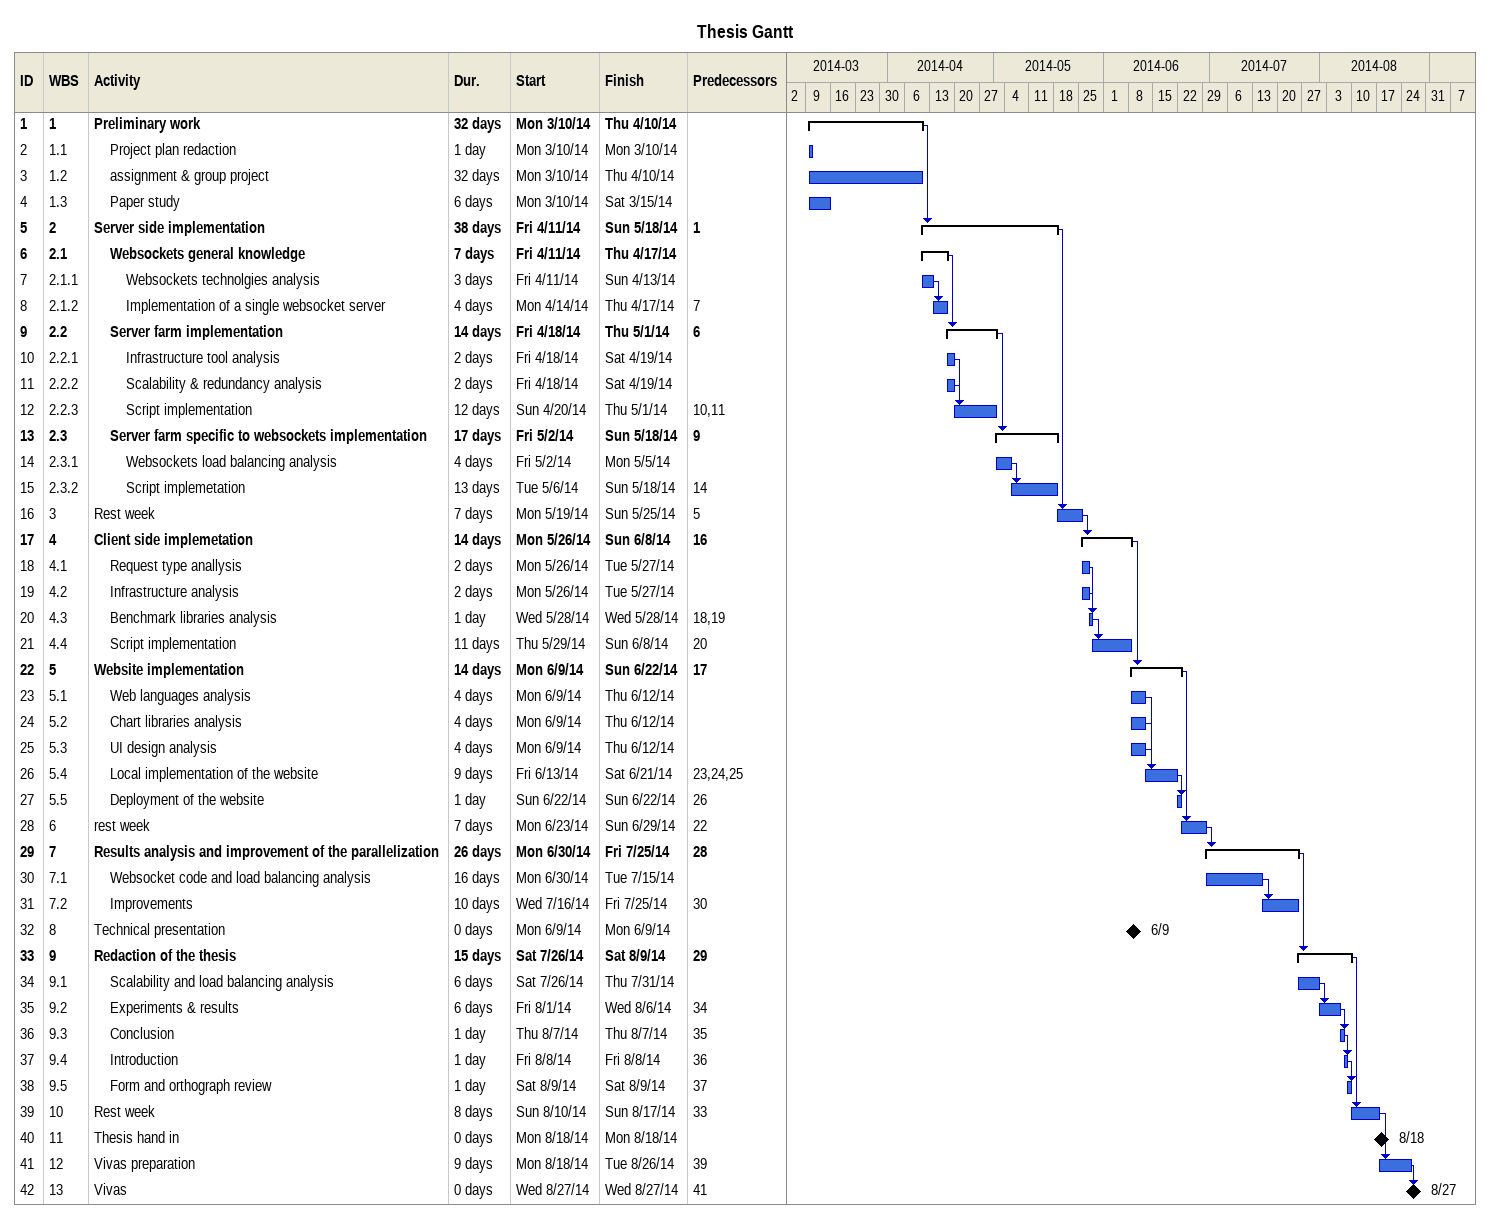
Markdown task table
Thesis Gantt

| ID | WBS | Task | Duration | Start | Finish | Predecessors |
|---|---|---|---|---|---|---|
| 1 | 1 | **Preliminary work** | 32d | 2014-03-10 | 2014-04-10 |  |
| 2 | 1.1 | Project plan redaction | 1d | 2014-03-10 | 2014-03-10 |  |
| 3 | 1.2 | assignment & group project | 32d | 2014-03-10 | 2014-04-10 |  |
| 4 | 1.3 | Paper study | 6d | 2014-03-10 | 2014-03-15 |  |
| 5 | 2 | **Server side implementation** | 38d | 2014-04-11 | 2014-05-18 | 1 |
| 6 | 2.1 | **Websockets general knowledge** | 7d | 2014-04-11 | 2014-04-17 |  |
| 7 | 2.1.1 | Websockets technolgies analysis | 3d | 2014-04-11 | 2014-04-13 |  |
| 8 | 2.1.2 | Implementation of a single websocket server | 4d | 2014-04-14 | 2014-04-17 | 7 |
| 9 | 2.2 | **Server farm implementation** | 14d | 2014-04-18 | 2014-05-01 | 6 |
| 10 | 2.2.1 | Infrastructure tool analysis | 2d | 2014-04-18 | 2014-04-19 |  |
| 11 | 2.2.2 | Scalability & redundancy analysis | 2d | 2014-04-18 | 2014-04-19 |  |
| 12 | 2.2.3 | Script implementation | 12d | 2014-04-20 | 2014-05-01 | 10, 11 |
| 13 | 2.3 | **Server farm specific to websockets implementation** | 17d | 2014-05-02 | 2014-05-18 | 9 |
| 14 | 2.3.1 | Websockets load balancing analysis | 4d | 2014-05-02 | 2014-05-05 |  |
| 15 | 2.3.2 | Script implemetation | 13d | 2014-05-06 | 2014-05-18 | 14 |
| 16 | 3 | Rest week | 7d | 2014-05-19 | 2014-05-25 | 5 |
| 17 | 4 | **Client side implemetation** | 14d | 2014-05-26 | 2014-06-08 | 16 |
| 18 | 4.1 | Request type anallysis | 2d | 2014-05-26 | 2014-05-27 |  |
| 19 | 4.2 | Infrastructure analysis | 2d | 2014-05-26 | 2014-05-27 |  |
| 20 | 4.3 | Benchmark libraries analysis | 1d | 2014-05-28 | 2014-05-28 | 18, 19 |
| 21 | 4.4 | Script implementation | 11d | 2014-05-29 | 2014-06-08 | 20 |
| 22 | 5 | **Website implementation** | 14d | 2014-06-09 | 2014-06-22 | 17 |
| 23 | 5.1 | Web languages analysis | 4d | 2014-06-09 | 2014-06-12 |  |
| 24 | 5.2 | Chart libraries analysis | 4d | 2014-06-09 | 2014-06-12 |  |
| 25 | 5.3 | UI design analysis | 4d | 2014-06-09 | 2014-06-12 |  |
| 26 | 5.4 | Local implementation of the website | 9d | 2014-06-13 | 2014-06-21 | 23, 24, 25 |
| 27 | 5.5 | Deployment of the website | 1d | 2014-06-22 | 2014-06-22 | 26 |
| 28 | 6 | rest week | 7d | 2014-06-23 | 2014-06-29 | 22 |
| 29 | 7 | **Results analysis and improvement of the parallelization** | 26d | 2014-06-30 | 2014-07-25 | 28 |
| 30 | 7.1 | Websocket code and load balancing analysis | 16d | 2014-06-30 | 2014-07-15 |  |
| 31 | 7.2 | Improvements | 10d | 2014-07-16 | 2014-07-25 | 30 |
| 32 | 8 | Technical presentation | 0d | 2014-06-09 | 2014-06-09 |  |
| 33 | 9 | **Redaction of the thesis** | 15d | 2014-07-26 | 2014-08-09 | 29 |
| 34 | 9.1 | Scalability and load balancing analysis | 6d | 2014-07-26 | 2014-07-31 |  |
| 35 | 9.2 | Experiments & results | 6d | 2014-08-01 | 2014-08-06 | 34 |
| 36 | 9.3 | Conclusion | 1d | 2014-08-07 | 2014-08-07 | 35 |
| 37 | 9.4 | Introduction | 1d | 2014-08-08 | 2014-08-08 | 36 |
| 38 | 9.5 | Form and orthograph review | 1d | 2014-08-09 | 2014-08-09 | 37 |
| 39 | 10 | Rest week | 8d | 2014-08-10 | 2014-08-17 | 33 |
| 40 | 11 | Thesis hand in | 0d | 2014-08-18 | 2014-08-18 |  |
| 41 | 12 | Vivas preparation | 9d | 2014-08-18 | 2014-08-26 | 39 |
| 42 | 13 | Vivas | 0d | 2014-08-27 | 2014-08-27 | 41 |
